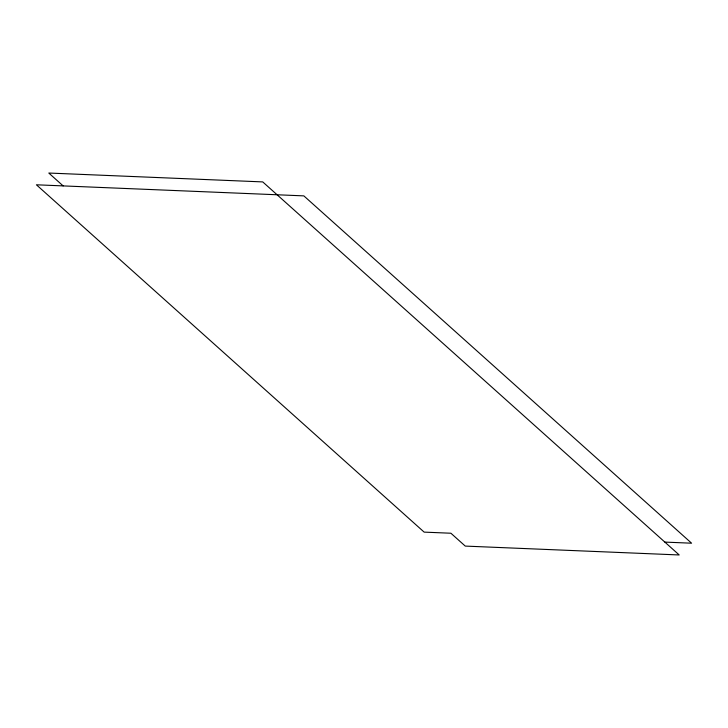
<?xml version="1.0" encoding="UTF-8"?>
<svg xmlns="http://www.w3.org/2000/svg" width="728" height="728" viewBox="0 0 728 728"><rect width="100%" height="100%" fill="white"/><g stroke="black" fill="none" stroke-linecap="round" stroke-linejoin="round"><path stroke-width="1.09" d="M664.855 542.096L691.6 543.206L303.849 195.877L36.4 184.794L424.151 532.123L450.905 533.233L465.265 546.091L679.215 554.964L262.735 181.909L48.785 173.037L63.145 185.904"/></g></svg>
